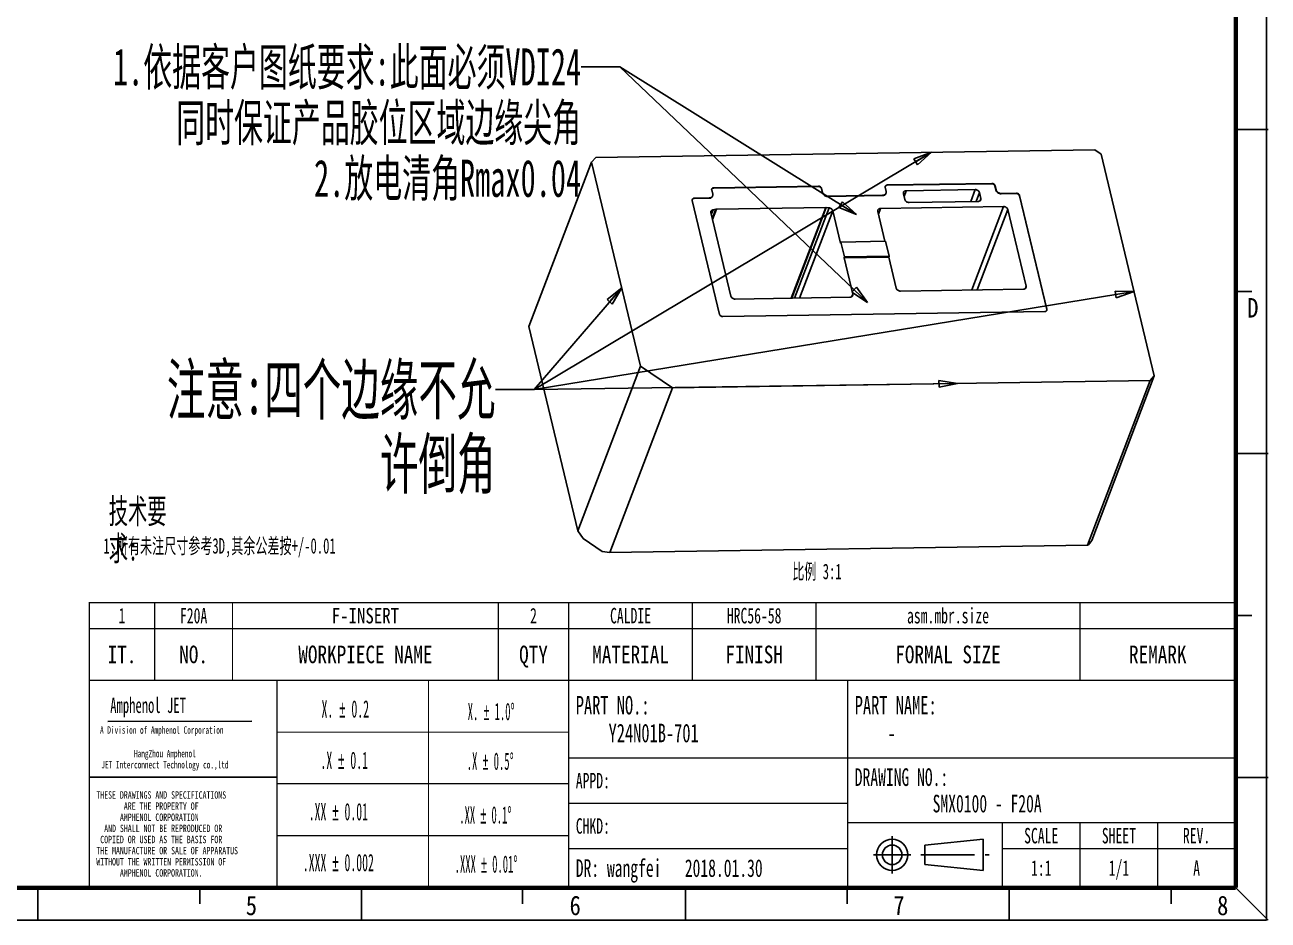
# Model space of a CAD drawing. Header units: millimetres. Extents: x 2.4 to 83.1, y 1.6 to 58.6.
# Drawn here: x 42.89 to 83.12, y 1.61 to 30.56 of the extents above; entities that cross this region are included whole.
import ezdxf

# ---------------------------------------------------------------- set-up
doc = ezdxf.new("R2010")
doc.units = ezdxf.units.MM
doc.header["$LTSCALE"] = 4.62
doc.linetypes.add('CENTER', pattern=[0.6, 0.375, -0.075, 0.075, -0.075])
doc.layers.get('0').update_dxf_attribs({"linetype": 'CONTINUOUS'})
doc.layers.add('DEFAULT_1', color=7, linetype='CENTER')
doc.layers.add('NOTE', color=7, linetype='CONTINUOUS')
doc.styles.get("Standard").update_dxf_attribs({"font": 'txt', "width": 0.6})
doc.styles.add('TEXTSTYLE_11', font='txt', dxfattribs={"width": 0.6})
doc.styles.add('TEXTSTYLE_12', font='txt', dxfattribs={"width": 0.6})
doc.styles.add('TEXTSTYLE_3', font='txt', dxfattribs={"width": 0.65})
doc.styles.add('TEXTSTYLE_4', font='txt', dxfattribs={"width": 0.8})
doc.styles.add('TEXTSTYLE_5', font='txt', dxfattribs={"width": 0.85})
doc.styles.add('TEXTSTYLE_6', font='txt', dxfattribs={"width": 0.5})
doc.styles.add('TEXTSTYLE_8', font='txt', dxfattribs={"width": 0.45})
doc.dimstyles.get("Standard").update_dxf_attribs({"dimtxt": 0.5, "dimasz": 0.6, "dimexe": 1.75, "dimexo": 0.875, "dimtad": 1, "dimdec": 3, "dimzin": 0, "dimdsep": 46, "dimtxsty": 'Standard', "dimblk": 'CLOSED', "dimblk1": 'CLOSED', "dimblk2": 'CLOSED', "dimcen": 0.09, "dimadec": 0, "dimazin": 0, "dimtol": 1, "dimtp": 0.001, "dimtm": 0.001, "dimtfac": 1, "dimtdec": 3, "dimtofl": 0, "dimtmove": 0, "dimatfit": 3, "dimldrblk": 'CLOSED', "dimfxl": 0, "dimtolj": 1, "dimtzin": 0, "dimarcsym": 0})

# ---------------------------------------------------------------- blocks, each defined once
blk = doc.blocks.new('*T37')
at = {"color": 2, "linetype": 'Continuous', "const_width": 0.04}
for points in [[(37.111, 9.212), (-0.02, 9.212)], [(0, 0), (0, 9.212)], [(2.116, 6.704), (2.116, 9.212)], [(4.636, 6.704), (4.636, 9.212)], [(13.236, 6.704), (13.236, 9.212)], [(15.516, 0), (15.516, 9.212)], [(19.516, 6.704), (19.516, 9.212)], [(23.516, 6.704), (23.516, 9.212)], [(32.063, 6.704), (32.063, 9.212)], [(37.091, 0), (37.091, 9.212)], [(37.091, 8.374), (0, 8.374)], [(37.091, 6.704), (0, 6.704)], [(6.072, 0), (6.072, 6.704)], [(10.978, 0), (10.978, 6.704)], [(24.544, 0), (24.544, 6.704)], [(15.516, 5.024), (6.072, 5.024)], [(37.091, 4.19), (15.516, 4.19)], [(15.516, 3.358), (6.072, 3.358)], [(24.544, 2.724), (15.516, 2.724)], [(37.091, 2.096), (24.544, 2.096)], [(29.549, 0), (29.549, 2.096)], [(32.063, 0), (32.063, 2.096)], [(34.577, 0), (34.577, 2.096)], [(15.516, 1.68), (6.072, 1.68)], [(24.544, 1.258), (15.516, 1.258)], [(37.091, 1.258), (29.549, 1.258)], [(37.111, 0), (-0.02, 0)]]:
    blk.add_lwpolyline(points, dxfattribs=at)
at = {"layer": 'NOTE', "color": 2, "linetype": 'Continuous', "line_spacing_factor": 0.9}
for s, insert, char_height, width, attachment_point, style in [('1', (1.058, 9.043), 0.5, 0.65, 2, 'TEXTSTYLE_3'), ('F20A', (3.376, 9.043), 0.5, 2.6, 2, 'TEXTSTYLE_3'), ('F-INSERT', (8.936, 9.043), 0.5, 6.4, 2, 'TEXTSTYLE_4'), ('2', (14.376, 9.043), 0.5, 0.65, 2, 'TEXTSTYLE_3'), ('CALDIE', (17.516, 9.043), 0.5, 3.9, 2, 'TEXTSTYLE_3'), ('HRC56-58', (21.516, 9.043), 0.5, 5.2, 2, 'TEXTSTYLE_3'), ('asm.mbr.size', (27.7895, 9.043), 0.5, 7.8, 2, 'TEXTSTYLE_3'), ('IT.', (1.058, 7.824), 0.57, 2.736, 2, 'TEXTSTYLE_4'), ('NO.', (3.376, 7.824), 0.57, 2.736, 2, 'TEXTSTYLE_4'), ('WORKPIECE NAME', (8.936, 7.824), 0.57, 12.768, 2, 'TEXTSTYLE_4'), ('QTY', (14.376, 7.824), 0.57, 2.736, 2, 'TEXTSTYLE_4'), ('MATERIAL', (17.516, 7.824), 0.57, 7.296, 2, 'TEXTSTYLE_4'), ('FINISH', (21.516, 7.824), 0.57, 5.472, 2, 'TEXTSTYLE_4'), ('FORMAL SIZE', (27.7895, 7.824), 0.57, 10.032, 2, 'TEXTSTYLE_4'), ('REMARK', (34.577, 7.824), 0.57, 5.472, 2, 'TEXTSTYLE_4'), ('PART NO.:\\P    Y24N01B-701 ', (15.7435, 6.197), 0.6, 12.48, 1, 'TEXTSTYLE_3'), ('PART NAME:  \\P    -', (24.7715, 6.197), 0.6, 9.36, 1, 'TEXTSTYLE_3'), ('APPD:  ', (15.7435, 3.707), 0.5, 4.55, 1, 'TEXTSTYLE_3'), ('DRAWING NO.:   \\P          SMX0100 - F20A', (24.7715, 3.8555), 0.57, 17.784, 1, 'TEXTSTYLE_3'), (' \\P \\P \\P \\P \\P \\P \\P \\P \\PTHESE DRAWINGS AND SPECIFICATIONS\\P       ARE THE PROPERTY OF\\P      AMPHENOL CORPORATION\\P  AND SHALL NOT BE REPRODUCED OR\\P COPIED OR USED AS THE BASIS FOR\\PTHE MANUFACTURE OR SALE OF APPARATUS\\PWITHOUT THE WRITTEN PERMISSION OF\\P      AMPHENOL CORPORATION. ', (0.2275, 6.354), 0.24, 11.232, 1, 'TEXTSTYLE_3'), ('CHKD:', (15.7435, 2.241), 0.5, 3.25, 1, 'TEXTSTYLE_3'), ('SCALE', (30.806, 1.927), 0.5, 3.25, 2, 'TEXTSTYLE_3'), ('SHEET', (33.32, 1.927), 0.5, 3.25, 2, 'TEXTSTYLE_3'), ('REV.', (35.834, 1.927), 0.5, 2.6, 2, 'TEXTSTYLE_3'), ('DR: wangfei   2018.01.30', (15.7435, 0.914), 0.57, 17.784, 1, 'TEXTSTYLE_3'), ('1:1', (30.806, 0.879), 0.5, 1.95, 2, 'TEXTSTYLE_3'), ('1/1', (33.32, 0.879), 0.5, 1.95, 2, 'TEXTSTYLE_3'), ('A', (35.834, 0.879), 0.5, 0.65, 2, 'TEXTSTYLE_3')]:
    blk.add_mtext(s, dxfattribs=dict(at, insert=insert, char_height=char_height, width=width, attachment_point=attachment_point, style=style))
blk = doc.blocks.new('_CLOSED')
at = {"color": 0, "linetype": 'ByBlock'}
for p, q in [((0, 0), (-1, 0.183)), ((-1, 0.183), (-1, -0.183)), ((-1, -0.183), (0, 0)), ((-1, 0), (0, 0))]:
    blk.add_line(p, q, dxfattribs=at)

msp = doc.modelspace()

# ---------------------------------------------------------------- linework, layer by layer
at = {"color": 7, "linetype": 'Continuous'}
for p, q in [((83.0689, 1.6114), (83.0689, 58.6112)), ((83.1214, 27.1778), (82.0737, 27.1778)), ((61.3625, 26.2747), (61.2253, 26.1285)), ((77.5082, 26.5273), (61.3625, 26.2747)), ((77.7144, 26.3864), (77.5082, 26.5273)), ((79.4386, 19.2093), (77.7144, 26.3864)), ((59.1997, 20.8083), (61.2253, 26.1285)), ((62.8115, 19.5255), (61.2253, 26.1285)), ((65.1821, 25.299), (68.5651, 25.3519)), ((68.5651, 25.3519), (68.561, 25.341)), ((74.1761, 25.4289), (70.793, 25.376)), ((70.793, 25.376), (70.7972, 25.3868)), ((70.7972, 25.3868), (74.1802, 25.4398)), ((74.1802, 25.4398), (74.1761, 25.4289)), ((74.2793, 25.3584), (74.2835, 25.3692)), ((74.3124, 25.2206), (74.2793, 25.3584)), ((74.2835, 25.3692), (74.3166, 25.2315)), ((64.5475, 24.9476), (64.5516, 24.9584)), ((64.5475, 24.9476), (65.0277, 24.9551)), ((64.5516, 24.9584), (65.0319, 24.9659)), ((65.0319, 24.9659), (65.0277, 24.9551)), ((65.1464, 25.088), (65.1133, 25.2258)), ((68.561, 25.341), (65.1779, 25.2881)), ((65.1779, 25.2881), (65.1821, 25.299)), ((68.6643, 25.2705), (68.6684, 25.2814)), ((68.6974, 25.1327), (68.6643, 25.2705)), ((68.6684, 25.2814), (68.7015, 25.1436)), ((68.7015, 25.1436), (68.6974, 25.1327)), ((70.6428, 25.0429), (68.8695, 25.0152)), ((68.8695, 25.0152), (68.8736, 25.0261)), ((68.8736, 25.0261), (70.6469, 25.0538)), ((70.6469, 25.0538), (70.6428, 25.0429)), ((70.7615, 25.1758), (70.7284, 25.3136)), ((71.3645, 24.9135), (71.3186, 25.1049)), ((71.3396, 25.0173), (71.4101, 25.2024)), ((71.4101, 25.2024), (73.643, 25.2373)), ((73.643, 25.2373), (73.4958, 24.8508)), ((73.6701, 24.8536), (73.7805, 25.1434)), ((73.7805, 25.1434), (73.8265, 24.9521)), ((73.8265, 24.9521), (73.7976, 24.8762)), ((74.3166, 25.2315), (74.3124, 25.2206)), ((74.4846, 25.103), (74.4887, 25.1139)), ((74.969, 25.1106), (74.4846, 25.103)), ((74.4887, 25.1139), (74.9731, 25.1215)), ((74.9731, 25.1215), (74.969, 25.1106)), ((75.0723, 25.0401), (75.0764, 25.051)), ((75.9572, 21.3563), (75.0723, 25.0401)), ((75.0764, 25.051), (75.9614, 21.3672)), ((65.3678, 21.2014), (64.4829, 24.8852)), ((65.1017, 24.4314), (65.1613, 24.5877)), ((65.2509, 24.6014), (65.1344, 24.2954)), ((65.141, 24.2678), (65.2686, 24.6029)), ((65.1613, 24.5877), (65.2509, 24.6014)), ((68.8037, 24.6582), (65.2686, 24.6029)), ((68.8037, 24.6582), (67.6873, 21.7259)), ((67.7043, 21.7262), (68.8203, 24.6575)), ((68.9108, 24.6482), (67.7989, 21.7277)), ((67.9564, 21.7301), (69.0319, 24.5549)), ((68.8203, 24.6575), (68.9108, 24.6482)), ((69.2837, 23.5065), (69.0319, 24.5549)), ((70.5092, 24.4429), (70.5797, 24.6283)), ((74.5591, 24.6905), (70.5797, 24.6283)), ((73.7349, 24.8546), (71.502, 24.8196)), ((74.5591, 24.6905), (73.5311, 21.9905)), ((73.7057, 21.9933), (74.6968, 24.5965)), ((75.2931, 22.1143), (74.6968, 24.5965)), ((65.0873, 24.4916), (65.7359, 21.7916)), ((70.4881, 24.5307), (70.7201, 23.5649)), ((69.2975, 23.5426), (69.2837, 23.5065)), ((69.2975, 23.5426), (70.7424, 23.5652)), ((69.2975, 23.5426), (69.4126, 23.0634)), ((70.8575, 23.0861), (70.7424, 23.5652)), ((69.3988, 23.0273), (69.4126, 23.0634)), ((70.8438, 23.05), (69.3988, 23.0273)), ((69.6809, 21.8533), (69.3988, 23.0273)), ((70.8575, 23.0861), (69.4126, 23.0634)), ((70.8575, 23.0861), (70.8438, 23.05)), ((70.8438, 23.05), (71.0844, 22.0484)), ((65.8736, 21.6976), (69.5892, 21.7557)), ((69.6809, 21.8533), (69.6519, 21.7773)), ((71.2221, 21.9544), (75.2015, 22.0167)), ((75.2931, 22.1143), (75.2642, 22.0383)), ((82.5976, 21.9389), (82.0737, 21.9389)), ((75.9614, 21.3672), (75.9572, 21.3563)), ((75.8926, 21.2939), (65.4711, 21.1309)), ((60.7859, 14.2054), (59.1997, 20.8083)), ((60.7859, 14.2054), (62.8115, 19.5255)), ((62.8115, 19.5255), (63.8427, 18.8212)), ((63.8427, 18.8212), (79.3013, 19.0631)), ((79.3013, 19.0631), (77.2757, 13.7429)), ((77.413, 13.8892), (79.4386, 19.2093)), ((79.3013, 19.0631), (79.4386, 19.2093)), ((61.8172, 13.5011), (63.8427, 18.8212)), ((83.1214, 16.6999), (82.0737, 16.6999)), ((60.9509, 13.9559), (60.7859, 14.2054)), ((60.9509, 13.9559), (61.5696, 13.5334)), ((77.2757, 13.7429), (61.8172, 13.5011)), ((77.2757, 13.7429), (77.3237, 13.7618)), ((77.3237, 13.7618), (77.413, 13.8892)), ((61.8172, 13.5011), (61.5696, 13.5334)), ((82.5976, 11.461), (82.0737, 11.461)), ((45.5739, 8.0388), (50.2375, 8.0432)), ((44.9732, 6.2326), (51.05, 6.2326)), ((83.1214, 6.2221), (82.0737, 6.2221)), ((43.3054, 1.6118), (43.3054, 2.6596)), ((48.5444, 2.1357), (48.5444, 2.6596)), ((53.7833, 1.6118), (53.7833, 2.6596)), ((58.9885, 2.1357), (58.9885, 2.6596)), ((64.2612, 1.6118), (64.2612, 2.6596)), ((69.5002, 2.1351), (69.5002, 2.659)), ((74.7391, 1.6118), (74.7391, 2.6596)), ((79.9781, 2.1357), (79.9781, 2.6596)), ((82.0737, 2.6596), (83.1214, 1.6118)), ((2.4432, 1.6114), (83.0689, 1.6114))]:
    msp.add_line(p, q, dxfattribs=at)
at = {"color": 1, "linetype": 'Continuous'}
for p, q in [((73.8969, 4.2261), (72.0108, 4.0375)), ((72.0108, 4.0375), (72.0108, 3.4088)), ((73.8969, 4.2261), (73.8969, 3.2202)), ((73.8969, 3.2202), (72.0108, 3.4088))]:
    msp.add_line(p, q, dxfattribs=at)
at = {"color": 7, "linetype": 'Continuous', "const_width": 0.14}
for points in [[(82.0737, 2.6596), (82.0737, 57.5637)], [(3.4894, 2.6596), (82.0737, 2.6596)]]:
    msp.add_lwpolyline(points, dxfattribs=at)
at = {"color": 1, "linetype": 'Continuous'}
for radius in [0.5029, 0.3143]:
    msp.add_circle((70.954, 3.7231), radius, dxfattribs=at)
at = {"color": 7, "linetype": 'Continuous'}
for centre, radius, start, end in [((65.1639, 25.2406), 0.0523, 159.17796, 165.57397), ((70.779, 25.3284), 0.0523, 159.17796, 165.57397), ((64.5335, 24.9), 0.0523, 159.17796, 165.57397), ((68.8058, 24.5171), 0.1411, 84.10055, 90.87527)]:
    msp.add_arc(centre, radius, start, end, dxfattribs=at)
for points, knots in [([(68.5651, 25.3519), (68.5767, 25.3521), (68.6, 25.3486), (68.6315, 25.3336), (68.6561, 25.3108), (68.666, 25.2912), (68.6684, 25.2814)], [0, 0, 0, 0, 0.2590817, 0.5218429, 0.7722859, 1, 1, 1, 1]), ([(70.7302, 25.347), (70.7324, 25.3529), (70.7392, 25.3641), (70.755, 25.3769), (70.7749, 25.3848), (70.7896, 25.3867), (70.7972, 25.3868)], [0, 0, 0, 0, 0.2282796, 0.4674316, 0.7247433, 1, 1, 1, 1]), ([(70.793, 25.376), (70.7866, 25.3759), (70.774, 25.3745), (70.7565, 25.3686), (70.7417, 25.3593), (70.7342, 25.3508), (70.7312, 25.3463)], [0, 0, 0, 0, 0.2719102, 0.529488, 0.770976, 1, 1, 1, 1]), ([(74.2793, 25.3584), (74.277, 25.3682), (74.2671, 25.3878), (74.2424, 25.4105), (74.211, 25.4255), (74.1876, 25.4291), (74.1761, 25.4289)], [0, 0, 0, 0, 0.2277141, 0.4781571, 0.7409183, 1, 1, 1, 1]), ([(74.1802, 25.4398), (74.1917, 25.4399), (74.2151, 25.4364), (74.2466, 25.4214), (74.2712, 25.3987), (74.2811, 25.3791), (74.2835, 25.3692)], [0, 0, 0, 0, 0.2590817, 0.5218429, 0.7722859, 1, 1, 1, 1]), ([(64.4847, 24.9186), (64.4869, 24.9245), (64.4937, 24.9357), (64.5095, 24.9485), (64.5294, 24.9565), (64.5441, 24.9583), (64.5516, 24.9584)], [0, 0, 0, 0, 0.2282796, 0.4674316, 0.7247433, 1, 1, 1, 1]), ([(64.5475, 24.9476), (64.541, 24.9475), (64.5285, 24.9461), (64.511, 24.9402), (64.4962, 24.9309), (64.4886, 24.9224), (64.4857, 24.9179)], [0, 0, 0, 0, 0.2719102, 0.529488, 0.770976, 1, 1, 1, 1]), ([(65.1393, 25.0214), (65.1356, 25.0116), (65.1242, 24.9929), (65.098, 24.9717), (65.0648, 24.9584), (65.0403, 24.9553), (65.0277, 24.9551)], [0, 0, 0, 0, 0.2282885, 0.4675412, 0.7245697, 1, 1, 1, 1]), ([(65.0319, 24.9659), (65.0445, 24.9661), (65.0689, 24.9692), (65.1021, 24.9825), (65.1283, 25.0038), (65.1397, 25.0225), (65.1435, 25.0323)], [0, 0, 0, 0, 0.2754305, 0.5324591, 0.7717117, 1, 1, 1, 1]), ([(65.1133, 25.2258), (65.1128, 25.2281), (65.1111, 25.2373), (65.1116, 25.2469), (65.1133, 25.2536)], [0, 0, 0, 0, 0.2571712, 1, 1, 1, 1]), ([(65.1151, 25.2591), (65.1173, 25.265), (65.1241, 25.2763), (65.1399, 25.289), (65.1598, 25.297), (65.1745, 25.2989), (65.1821, 25.299)], [0, 0, 0, 0, 0.2282796, 0.4674316, 0.7247433, 1, 1, 1, 1]), ([(65.1779, 25.2881), (65.1715, 25.288), (65.1589, 25.2866), (65.1414, 25.2808), (65.1267, 25.2714), (65.1191, 25.263), (65.1161, 25.2584)], [0, 0, 0, 0, 0.2719102, 0.529488, 0.770976, 1, 1, 1, 1]), ([(65.1435, 25.0323), (65.1468, 25.0409), (65.1506, 25.0597), (65.1487, 25.0787), (65.1464, 25.088)], [0, 0, 0, 0, 0.4908706, 1, 1, 1, 1]), ([(68.6643, 25.2705), (68.6619, 25.2804), (68.652, 25.3), (68.6274, 25.3227), (68.5959, 25.3377), (68.5725, 25.3412), (68.561, 25.341)], [0, 0, 0, 0, 0.2277141, 0.4781571, 0.7409183, 1, 1, 1, 1]), ([(68.8695, 25.0152), (68.8503, 25.0149), (68.8113, 25.0208), (68.7589, 25.0458), (68.7178, 25.0836), (68.7013, 25.1163), (68.6974, 25.1327)], [0, 0, 0, 0, 0.2590945, 0.52184, 0.7722761, 1, 1, 1, 1]), ([(68.7015, 25.1436), (68.7054, 25.1272), (68.7219, 25.0945), (68.763, 25.0566), (68.8154, 25.0316), (68.8544, 25.0258), (68.8736, 25.0261)], [0, 0, 0, 0, 0.2277241, 0.4781604, 0.7409058, 1, 1, 1, 1]), ([(70.7544, 25.1093), (70.7507, 25.0995), (70.7393, 25.0807), (70.7131, 25.0595), (70.6799, 25.0462), (70.6554, 25.0431), (70.6428, 25.0429)], [0, 0, 0, 0, 0.2282885, 0.4675412, 0.7245697, 1, 1, 1, 1]), ([(70.6469, 25.0538), (70.6595, 25.054), (70.684, 25.0571), (70.7172, 25.0704), (70.7434, 25.0916), (70.7548, 25.1104), (70.7585, 25.1201)], [0, 0, 0, 0, 0.2754305, 0.5324591, 0.7717117, 1, 1, 1, 1]), ([(70.7284, 25.3136), (70.7279, 25.3159), (70.7262, 25.3251), (70.7267, 25.3347), (70.7284, 25.3414)], [0, 0, 0, 0, 0.2571712, 1, 1, 1, 1]), ([(70.7585, 25.1201), (70.7618, 25.1288), (70.7657, 25.1475), (70.7637, 25.1665), (70.7615, 25.1758)], [0, 0, 0, 0, 0.4908706, 1, 1, 1, 1]), ([(71.3186, 25.1049), (71.3168, 25.1123), (71.3152, 25.1275), (71.3183, 25.1425), (71.3209, 25.1493)], [0, 0, 0, 0, 0.5086108, 1, 1, 1, 1]), ([(71.3209, 25.1493), (71.3239, 25.1572), (71.333, 25.1722), (71.3539, 25.1891), (71.3805, 25.1998), (71.4, 25.2023), (71.4101, 25.2024)], [0, 0, 0, 0, 0.2282922, 0.4674586, 0.7247576, 1, 1, 1, 1]), ([(73.643, 25.2373), (73.6583, 25.2376), (73.6895, 25.2329), (73.7314, 25.2129), (73.7642, 25.1827), (73.7773, 25.1566), (73.7805, 25.1434)], [0, 0, 0, 0, 0.2590656, 0.5218438, 0.7723016, 1, 1, 1, 1]), ([(73.8265, 24.9521), (73.8283, 24.9446), (73.8298, 24.9295), (73.8268, 24.9145), (73.8241, 24.9076)], [0, 0, 0, 0, 0.5086108, 1, 1, 1, 1]), ([(74.4846, 25.103), (74.4654, 25.1027), (74.4264, 25.1086), (74.3739, 25.1336), (74.3329, 25.1715), (74.3164, 25.2042), (74.3124, 25.2206)], [0, 0, 0, 0, 0.2590945, 0.52184, 0.7722761, 1, 1, 1, 1]), ([(74.3166, 25.2315), (74.3205, 25.215), (74.337, 25.1824), (74.3781, 25.1445), (74.4305, 25.1195), (74.4695, 25.1136), (74.4887, 25.1139)], [0, 0, 0, 0, 0.2277241, 0.4781604, 0.7409058, 1, 1, 1, 1]), ([(75.0723, 25.0401), (75.0699, 25.0499), (75.06, 25.0695), (75.0354, 25.0923), (75.0039, 25.1073), (74.9805, 25.1108), (74.969, 25.1106)], [0, 0, 0, 0, 0.2277141, 0.4781571, 0.7409183, 1, 1, 1, 1]), ([(74.9731, 25.1215), (74.9847, 25.1217), (75.0081, 25.1181), (75.0395, 25.1031), (75.0642, 25.0804), (75.0741, 25.0608), (75.0764, 25.051)], [0, 0, 0, 0, 0.2590817, 0.5218429, 0.7722859, 1, 1, 1, 1]), ([(64.4829, 24.8852), (64.4823, 24.8875), (64.4807, 24.8967), (64.4812, 24.9063), (64.4829, 24.913)], [0, 0, 0, 0, 0.2571712, 1, 1, 1, 1]), ([(65.0896, 24.5361), (65.0922, 24.5428), (65.0995, 24.5557), (65.1161, 24.5712), (65.1372, 24.5824), (65.153, 24.5865), (65.1613, 24.5877)], [0, 0, 0, 0, 0.2323617, 0.4731127, 0.7285846, 1, 1, 1, 1]), ([(65.2509, 24.6014), (65.2524, 24.6017), (65.2582, 24.6025), (65.2641, 24.6028), (65.2686, 24.6029)], [0, 0, 0, 0, 0.2468965, 1, 1, 1, 1]), ([(68.9108, 24.6482), (68.9249, 24.6468), (68.9527, 24.6398), (68.9894, 24.6192), (69.0177, 24.5905), (69.029, 24.5668), (69.0319, 24.5549)], [0, 0, 0, 0, 0.2626736, 0.5245649, 0.7728756, 1, 1, 1, 1]), ([(70.4881, 24.5307), (70.4863, 24.5381), (70.4847, 24.5532), (70.4878, 24.5682), (70.4904, 24.5751)], [0, 0, 0, 0, 0.5086108, 1, 1, 1, 1]), ([(70.4904, 24.5751), (70.4934, 24.583), (70.5025, 24.598), (70.5235, 24.615), (70.5501, 24.6256), (70.5696, 24.6281), (70.5797, 24.6283)], [0, 0, 0, 0, 0.2282922, 0.4674586, 0.7247576, 1, 1, 1, 1]), ([(71.502, 24.8196), (71.4867, 24.8194), (71.4556, 24.8241), (71.4137, 24.8441), (71.3809, 24.8743), (71.3677, 24.9004), (71.3645, 24.9135)], [0, 0, 0, 0, 0.2590656, 0.5218438, 0.7723016, 1, 1, 1, 1]), ([(73.8241, 24.9076), (73.8212, 24.8998), (73.8121, 24.8848), (73.7911, 24.8678), (73.7646, 24.8572), (73.745, 24.8547), (73.7349, 24.8546)], [0, 0, 0, 0, 0.2282922, 0.4674586, 0.7247576, 1, 1, 1, 1]), ([(74.5591, 24.6905), (74.5745, 24.6908), (74.6057, 24.6861), (74.6476, 24.6661), (74.6805, 24.6358), (74.6937, 24.6096), (74.6968, 24.5965)], [0, 0, 0, 0, 0.2590656, 0.5218438, 0.7723016, 1, 1, 1, 1]), ([(65.0873, 24.4916), (65.0855, 24.499), (65.0839, 24.5142), (65.087, 24.5292), (65.0896, 24.5361)], [0, 0, 0, 0, 0.5088928, 1, 1, 1, 1]), ([(65.8736, 21.6976), (65.8582, 21.6973), (65.827, 21.702), (65.7851, 21.722), (65.7522, 21.7523), (65.739, 21.7785), (65.7359, 21.7916)], [0, 0, 0, 0, 0.2590656, 0.5218438, 0.7723016, 1, 1, 1, 1]), ([(69.6785, 21.8088), (69.6755, 21.801), (69.6665, 21.786), (69.6455, 21.769), (69.6189, 21.7583), (69.5993, 21.7559), (69.5892, 21.7557)], [0, 0, 0, 0, 0.2282922, 0.4674586, 0.7247576, 1, 1, 1, 1]), ([(69.6809, 21.8533), (69.6826, 21.8459), (69.6842, 21.8307), (69.6811, 21.8157), (69.6785, 21.8088)], [0, 0, 0, 0, 0.5086108, 1, 1, 1, 1]), ([(71.2221, 21.9544), (71.2067, 21.9542), (71.1755, 21.9589), (71.1336, 21.9789), (71.1007, 22.0092), (71.0875, 22.0353), (71.0844, 22.0484)], [0, 0, 0, 0, 0.2590656, 0.5218438, 0.7723016, 1, 1, 1, 1]), ([(75.2908, 22.0698), (75.2878, 22.062), (75.2787, 22.047), (75.2577, 22.03), (75.2311, 22.0193), (75.2116, 22.0168), (75.2015, 22.0167)], [0, 0, 0, 0, 0.2282922, 0.4674586, 0.7247576, 1, 1, 1, 1]), ([(75.2931, 22.1143), (75.2949, 22.1069), (75.2965, 22.0917), (75.2934, 22.0767), (75.2908, 22.0698)], [0, 0, 0, 0, 0.5086108, 1, 1, 1, 1]), ([(75.9596, 21.3338), (75.959, 21.3322), (75.9562, 21.3257), (75.952, 21.3198), (75.9484, 21.316)], [0, 0, 0, 0, 0.2482557, 1, 1, 1, 1]), ([(75.9583, 21.3335), (75.9586, 21.3354), (75.9594, 21.343), (75.9586, 21.3507), (75.9572, 21.3563)], [0, 0, 0, 0, 0.2457412, 1, 1, 1, 1]), ([(75.9614, 21.3672), (75.9627, 21.3616), (75.9639, 21.3502), (75.9616, 21.339), (75.9596, 21.3338)], [0, 0, 0, 0, 0.5086099, 1, 1, 1, 1]), ([(65.4711, 21.1309), (65.4596, 21.1307), (65.4362, 21.1343), (65.4047, 21.1492), (65.3801, 21.172), (65.3702, 21.1916), (65.3678, 21.2014)], [0, 0, 0, 0, 0.2590817, 0.5218429, 0.7722859, 1, 1, 1, 1]), ([(75.9484, 21.316), (75.9418, 21.3089), (75.9239, 21.2976), (75.9034, 21.2941), (75.8926, 21.2939)], [0, 0, 0, 0, 0.4740013, 1, 1, 1, 1])]:
    msp.add_open_spline(points, degree=3, knots=knots, dxfattribs=at)
at = {"layer": 'DEFAULT_1', "color": 6, "linetype": 'CENTER'}
for p, q in [((70.954, 4.3292), (70.954, 3.117)), ((70.3479, 3.7231), (71.5601, 3.7231)), ((71.8839, 3.7231), (74.0959, 3.7231))]:
    msp.add_line(p, q, dxfattribs=at)

# ---------------------------------------------------------------- block references
msp.add_blockref('*T37', (44.9718, 2.6655))

# ---------------------------------------------------------------- texts
at = {"color": 7, "linetype": 'Continuous', "char_height": 0.6287, "width": 0.534373, "line_spacing_factor": 0.9, "style": 'TEXTSTYLE_5'}
for s, insert, attachment_point in [('D', (82.8081, 21.7293), 3), ('5', (50.2186, 2.4011), 2), ('6', (60.6965, 2.4011), 2), ('7', (71.1744, 2.4011), 2), ('8', (81.6523, 2.4011), 2)]:
    msp.add_mtext(s, dxfattribs=dict(at, insert=insert, attachment_point=attachment_point))
at = {"color": 2, "linetype": 'Continuous', "insert": (45.4275, 13.966), "char_height": 0.5, "width": 7.5, "attachment_point": 1, "line_spacing_factor": 0.9}
msp.add_mtext('1.所有未注尺寸参考3D,其余公差按+/-0.01\\P \\P ', dxfattribs=at)
at = {"layer": 'NOTE', "color": 2, "linetype": 'Continuous', "line_spacing_factor": 0.9}
for s, insert, char_height, width, attachment_point in [('1.依据客户图纸要求:此面必须VDI24\\P同时保证产品胶位区域边缘尖角\\P2.放电清角Rmax0.04', (60.8879, 29.8051), 1.2, 14.4, 3), ('注意:四个边缘不允许倒角', (58.1187, 19.5728), 1.6, 11.52, 3), ('技术要求:', (45.5993, 15.2388), 0.8, 2.4, 1), ('比例 3:1', (69.3191, 13.1378), 0.5, 1.8, 3)]:
    msp.add_mtext(s, dxfattribs=dict(at, insert=insert, char_height=char_height, width=width, attachment_point=attachment_point))
at = {"layer": 'NOTE', "color": 2, "linetype": 'Continuous', "attachment_point": 1, "line_spacing_factor": 0.9}
for s, insert, char_height, width, style in [('Amphenol JET', (45.6495, 8.8104), 0.5, 4.574349, 'TEXTSTYLE_11'), ('X. \\Fgdt;{\\Fgdt;`}\\Ftxt; 0.2', (52.4872, 8.7208), 0.56, 2.613333, 'TEXTSTYLE_6'), ('X. \\Fgdt;{\\Fgdt;`}\\Ftxt; 1.0\\Fgdt;{\\Fgdt;~}', (57.2178, 8.6384), 0.56, 2.790667, 'TEXTSTYLE_8'), ('A Division of Amphenol Corporation', (45.3202, 7.8796), 0.24, 5.304089, 'TEXTSTYLE_11'), ('         HangZhou Amphenol \\PJET Interconnect Technology co.,ltd', (45.3618, 7.1179), 0.24, 5.342812, 'TEXTSTYLE_12'), ('.X \\Fgdt;{\\Fgdt;`}\\Ftxt; 0.1', (52.453, 7.0612), 0.56, 2.613333, 'TEXTSTYLE_6'), ('.X \\Fgdt;{\\Fgdt;`}\\Ftxt; 0.5\\Fgdt;{\\Fgdt;~}', (57.1878, 7.0328), 0.56, 2.790667, 'TEXTSTYLE_8'), ('.XX \\Fgdt;{\\Fgdt;`}\\Ftxt; 0.01', (52.0725, 5.3998), 0.56, 3.173333, 'TEXTSTYLE_6'), ('.XX \\Fgdt;{\\Fgdt;`}\\Ftxt; 0.1\\Fgdt;{\\Fgdt;~}', (56.9452, 5.2949), 0.56, 3.042667, 'TEXTSTYLE_8'), ('.XXX \\Fgdt;{\\Fgdt;`}\\Ftxt; 0.002', (51.8819, 3.7528), 0.56, 3.733333, 'TEXTSTYLE_6'), ('.XXX \\Fgdt;{\\Fgdt;`}\\Ftxt; 0.01\\Fgdt;{\\Fgdt;~}', (56.7965, 3.7053), 0.56, 3.546667, 'TEXTSTYLE_8')]:
    msp.add_mtext(s, dxfattribs=dict(at, insert=insert, char_height=char_height, width=width, style=style))

# ---------------------------------------------------------------- leaders
at = {"layer": 'NOTE', "color": 2, "linetype": 'Continuous', "annotation_type": 0, "has_hookline": 1, "hookline_direction": 1}
for points, text_width in [([(69.7996, 24.4319), (62.1379, 29.2051), (60.8879, 29.2051)], 13.9958), ([(70.1553, 21.5858), (62.1379, 29.2051), (60.8879, 29.2051)], 13.9958), ([(72.2305, 26.4447), (59.3687, 18.7728), (58.1187, 18.7728)], 10.9837), ([(62.2024, 22.061), (59.3687, 18.7728), (58.1187, 18.7728)], 10.9837), ([(78.782, 21.9424), (59.3687, 18.7728), (58.1187, 18.7728)], 10.9837), ([(73.0686, 18.9656), (59.3687, 18.7728), (58.1187, 18.7728)], 10.9837)]:
    msp.add_leader(points, dimstyle='Standard', override={"dimtad": 0}, dxfattribs=dict(at, text_width=text_width))

doc.saveas('drawing.dxf')
